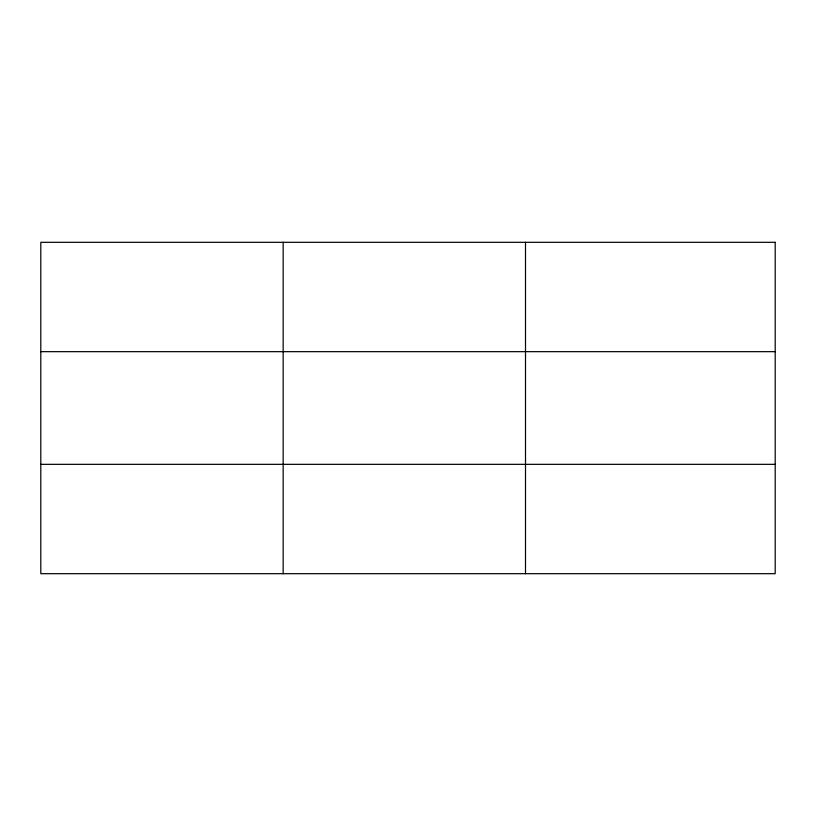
<?xml version="1.0" encoding="UTF-8"?>
<svg xmlns="http://www.w3.org/2000/svg" width="816" height="816" viewBox="0 0 816 816"><rect width="100%" height="100%" fill="white"/><g stroke="black" fill="none" stroke-linecap="round" stroke-linejoin="round"><path stroke-width="1.22" d="M283.152 573.689L283.152 242.311M525.504 573.689L525.504 242.311M40.8 351.665L775.2 351.665M40.8 464.335L775.2 464.335M775.2 242.311L775.2 573.689L40.8 573.689L40.8 242.311L775.2 242.311"/></g></svg>
